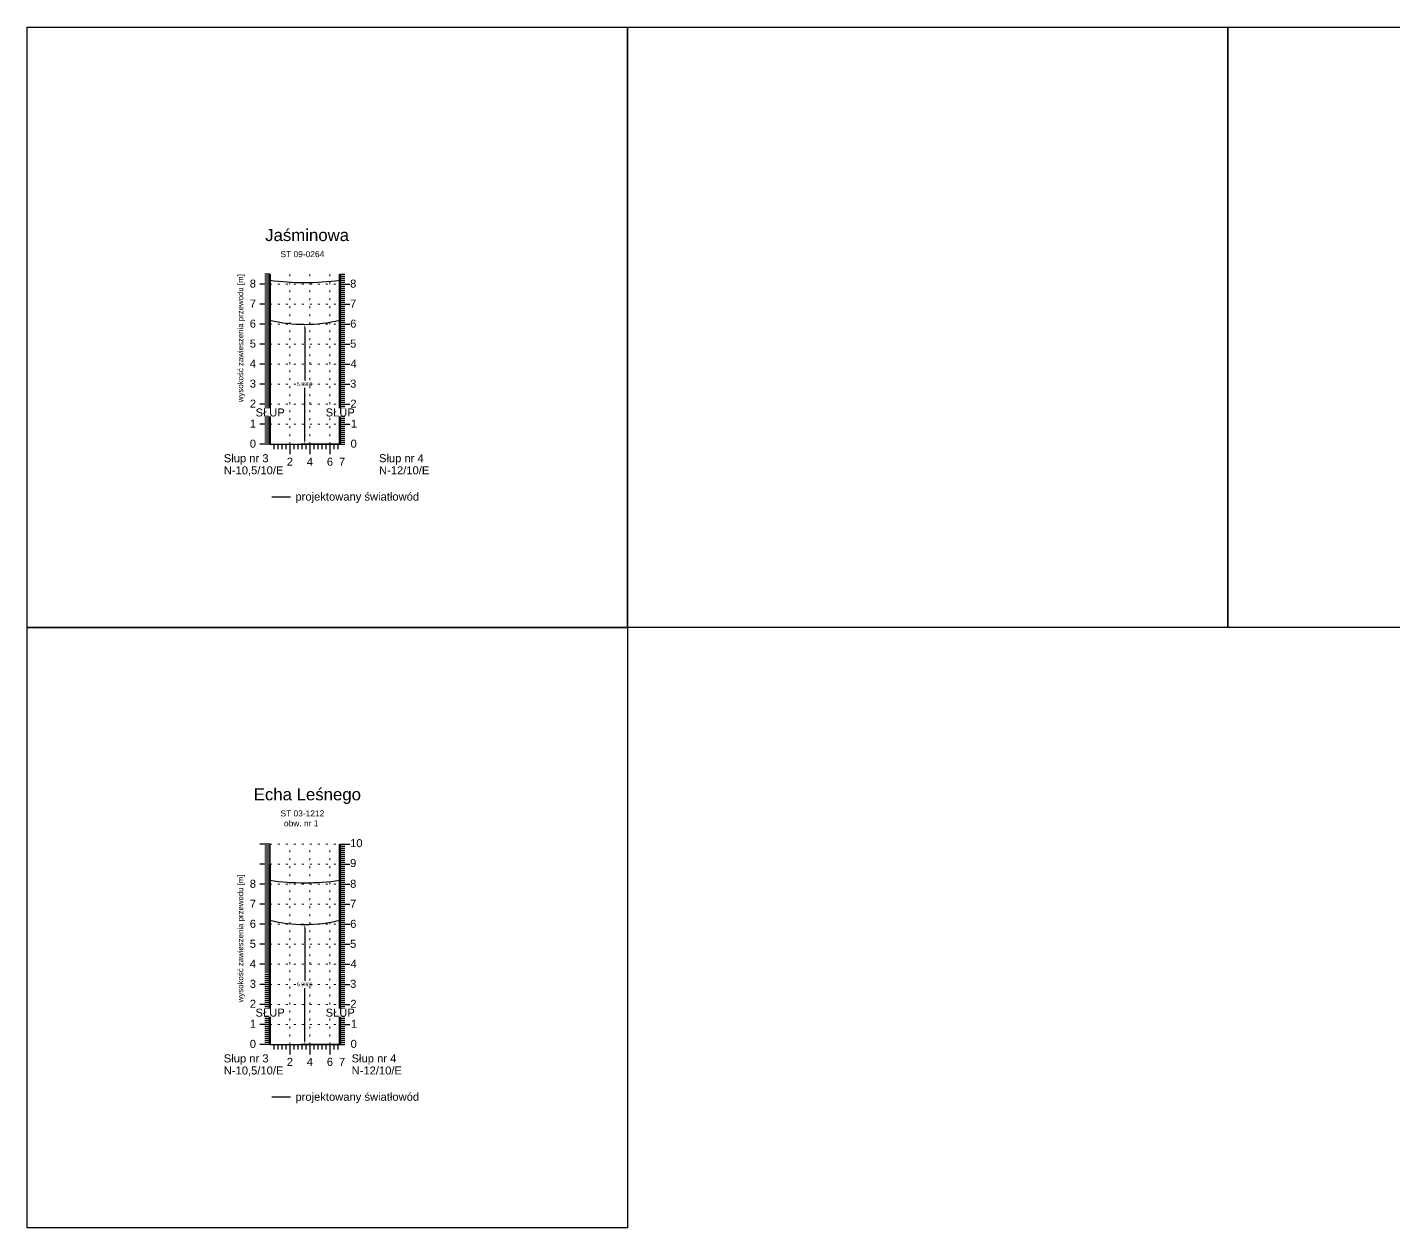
# Model space of a CAD drawing. Header units: metres. Extents: x -155 to 1812, y 681 to 886.
# Drawn here: x -155.5 to -87.2, y 800.5 to 860.5 of the extents above; entities that cross this region are included whole.
import ezdxf

# ---------------------------------------------------------------- set-up
doc = ezdxf.new("R2010")
doc.units = ezdxf.units.M
doc.header["$MEASUREMENT"] = 0
doc.linetypes.add('ACAD_ISO07W100', pattern=[3, 0, -3])
doc.styles.get("Standard").update_dxf_attribs({"font": 'arial.ttf'})
doc.dimstyles.get("Standard").update_dxf_attribs({"dimtxt": 0.18, "dimasz": 0.18, "dimexe": 0.18, "dimexo": 0.0625, "dimgap": 0.09, "dimtad": 0, "dimtih": 1, "dimtoh": 1, "dimdec": 4, "dimzin": 0, "dimdsep": 46, "dimtxsty": 'Standard', "dimcen": 0.09, "dimadec": 0, "dimazin": 0, "dimtfac": 1, "dimtdec": 4, "dimtofl": 0, "dimtmove": 0, "dimatfit": 3, "dimfxl": 1, "dimtolj": 1, "dimtzin": 0, "dimarcsym": 0})

# ---------------------------------------------------------------- blocks, each defined once
blk = doc.blocks.new('*D294')
at = {"color": 0, "lineweight": -2}
for p, q in [((-141.656, 845.675), (-141.773, 845.675)), ((-141.593, 845.495), (-141.593, 842.862)), ((-141.593, 839.865), (-141.593, 842.498)), ((-139.806, 839.685), (-141.773, 839.685))]:
    blk.add_line(p, q, dxfattribs=at)
at = {"color": 0}
for points in [[(-141.563, 845.495), (-141.623, 845.495), (-141.593, 845.675)], [(-141.623, 839.865), (-141.563, 839.865), (-141.593, 839.685)]]:
    blk.add_solid(points, dxfattribs=at)
at = {"layer": 'Defpoints', "color": 0}
for p in [(-141.593, 845.675), (-141.593, 839.685), (-139.743, 839.685)]:
    blk.add_point(p, dxfattribs=at)
at = {"color": 0, "lineweight": 25, "insert": (-141.593, 842.68), "char_height": 0.18, "attachment_point": 5}
blk.add_mtext('\\A1;5.9900', dxfattribs=at)
blk = doc.blocks.new('*D295')
at = {"color": 0, "lineweight": -2}
for p, q in [((-141.656, 815.675), (-141.773, 815.675)), ((-141.593, 815.495), (-141.593, 812.862)), ((-141.593, 809.865), (-141.593, 812.498)), ((-139.806, 809.685), (-141.773, 809.685))]:
    blk.add_line(p, q, dxfattribs=at)
at = {"color": 0}
for points in [[(-141.563, 815.495), (-141.623, 815.495), (-141.593, 815.675)], [(-141.623, 809.865), (-141.563, 809.865), (-141.593, 809.685)]]:
    blk.add_solid(points, dxfattribs=at)
at = {"layer": 'Defpoints', "color": 0}
for p in [(-141.593, 815.675), (-141.593, 809.685), (-139.743, 809.685)]:
    blk.add_point(p, dxfattribs=at)
at = {"color": 0, "lineweight": 25, "insert": (-141.593, 812.68), "char_height": 0.18, "attachment_point": 5}
blk.add_mtext('\\A1;5.9900', dxfattribs=at)

msp = doc.modelspace()

# ---------------------------------------------------------------- linework, layer by layer
for p, q in [((-143.34345, 848.18534), (-143.59345, 848.18534)), ((-143.34345, 848.08534), (-143.59345, 848.08534)), ((-143.34345, 848.18534), (-143.34345, 839.68534)), ((-139.84345, 848.18534), (-139.84345, 839.68534)), ((-139.84345, 848.18534), (-139.59345, 848.18534)), ((-139.84345, 848.08534), (-139.59345, 848.08534)), ((-143.34345, 847.68534), (-143.84345, 847.68534)), ((-143.34345, 847.68534), (-143.84345, 847.68534)), ((-143.34345, 847.98534), (-143.59345, 847.98534)), ((-143.34345, 847.88534), (-143.59345, 847.88534)), ((-143.34345, 847.78534), (-143.59345, 847.78534)), ((-143.34345, 847.58534), (-143.59345, 847.58534)), ((-143.34345, 847.48534), (-143.59345, 847.48534)), ((-143.34345, 847.38534), (-143.59345, 847.38534)), ((-139.84345, 847.98534), (-139.59345, 847.98534)), ((-139.84345, 847.88534), (-139.59345, 847.88534)), ((-139.84345, 847.78534), (-139.59345, 847.78534)), ((-139.84345, 847.68534), (-139.34345, 847.68534)), ((-139.84345, 847.68534), (-139.34345, 847.68534)), ((-139.84345, 847.58534), (-139.59345, 847.58534)), ((-139.84345, 847.48534), (-139.59345, 847.48534)), ((-139.84345, 847.38534), (-139.59345, 847.38534)), ((-143.34345, 846.68534), (-143.84345, 846.68534)), ((-143.34345, 846.68534), (-143.84345, 846.68534)), ((-143.34345, 847.28534), (-143.59345, 847.28534)), ((-143.34345, 847.18534), (-143.59345, 847.18534)), ((-143.34345, 847.08534), (-143.59345, 847.08534)), ((-143.34345, 846.98534), (-143.59345, 846.98534)), ((-143.34345, 846.88534), (-143.59345, 846.88534)), ((-143.34345, 846.78534), (-143.59345, 846.78534)), ((-139.84345, 847.28534), (-139.59345, 847.28534)), ((-139.84345, 847.18534), (-139.59345, 847.18534)), ((-139.84345, 847.08534), (-139.59345, 847.08534)), ((-139.84345, 846.98534), (-139.59345, 846.98534)), ((-139.84345, 846.88534), (-139.59345, 846.88534)), ((-139.84345, 846.78534), (-139.59345, 846.78534)), ((-139.84345, 846.68534), (-139.34345, 846.68534)), ((-139.84345, 846.68534), (-139.34345, 846.68534)), ((-143.34345, 846.58534), (-143.59345, 846.58534)), ((-143.34345, 846.48534), (-143.59345, 846.48534)), ((-143.34345, 846.38534), (-143.59345, 846.38534)), ((-143.34345, 846.28534), (-143.59345, 846.28534)), ((-143.34345, 846.18534), (-143.59345, 846.18534)), ((-143.34345, 846.08534), (-143.59345, 846.08534)), ((-139.84345, 846.58534), (-139.59345, 846.58534)), ((-139.84345, 846.48534), (-139.59345, 846.48534)), ((-139.84345, 846.38534), (-139.59345, 846.38534)), ((-139.84345, 846.28534), (-139.59345, 846.28534)), ((-139.84345, 846.18534), (-139.59345, 846.18534)), ((-139.84345, 846.08534), (-139.59345, 846.08534)), ((-143.34345, 845.68534), (-143.84345, 845.68534)), ((-143.34345, 845.68534), (-143.84345, 845.68534)), ((-143.34345, 845.98534), (-143.59345, 845.98534)), ((-143.34345, 845.88534), (-143.59345, 845.88534)), ((-143.34345, 845.78534), (-143.59345, 845.78534)), ((-143.34345, 845.58534), (-143.59345, 845.58534)), ((-143.34345, 845.48534), (-143.59345, 845.48534)), ((-143.34345, 845.38534), (-143.59345, 845.38534)), ((-139.84345, 845.98534), (-139.59345, 845.98534)), ((-139.84345, 845.88534), (-139.59345, 845.88534)), ((-139.84345, 845.78534), (-139.59345, 845.78534)), ((-139.84345, 845.68534), (-139.34345, 845.68534)), ((-139.84345, 845.68534), (-139.34345, 845.68534)), ((-139.84345, 845.58534), (-139.59345, 845.58534)), ((-139.84345, 845.48534), (-139.59345, 845.48534)), ((-139.84345, 845.38534), (-139.59345, 845.38534)), ((-143.34345, 844.68534), (-143.84345, 844.68534)), ((-143.34345, 844.68534), (-143.84345, 844.68534)), ((-143.34345, 845.28534), (-143.59345, 845.28534)), ((-143.34345, 845.18534), (-143.59345, 845.18534)), ((-143.34345, 845.08534), (-143.59345, 845.08534)), ((-143.34345, 844.98534), (-143.59345, 844.98534)), ((-143.34345, 844.88534), (-143.59345, 844.88534)), ((-143.34345, 844.78534), (-143.59345, 844.78534)), ((-139.84345, 845.28534), (-139.59345, 845.28534)), ((-139.84345, 845.18534), (-139.59345, 845.18534)), ((-139.84345, 845.08534), (-139.59345, 845.08534)), ((-139.84345, 844.98534), (-139.59345, 844.98534)), ((-139.84345, 844.88534), (-139.59345, 844.88534)), ((-139.84345, 844.78534), (-139.59345, 844.78534)), ((-139.84345, 844.68534), (-139.34345, 844.68534)), ((-139.84345, 844.68534), (-139.34345, 844.68534)), ((-143.34345, 844.58534), (-143.59345, 844.58534)), ((-143.34345, 844.48534), (-143.59345, 844.48534)), ((-143.34345, 844.38534), (-143.59345, 844.38534)), ((-143.34345, 844.28534), (-143.59345, 844.28534)), ((-143.34345, 844.18534), (-143.59345, 844.18534)), ((-143.34345, 844.08534), (-143.59345, 844.08534)), ((-143.34345, 843.98534), (-143.59345, 843.98534)), ((-139.84345, 844.58534), (-139.59345, 844.58534)), ((-139.84345, 844.48534), (-139.59345, 844.48534)), ((-139.84345, 844.38534), (-139.59345, 844.38534)), ((-139.84345, 844.28534), (-139.59345, 844.28534)), ((-139.84345, 844.18534), (-139.59345, 844.18534)), ((-139.84345, 844.08534), (-139.59345, 844.08534)), ((-139.84345, 843.98534), (-139.59345, 843.98534)), ((-143.34345, 843.68534), (-143.84345, 843.68534)), ((-143.34345, 843.68534), (-143.84345, 843.68534)), ((-143.34345, 843.88534), (-143.59345, 843.88534)), ((-143.34345, 843.78534), (-143.59345, 843.78534)), ((-143.34345, 843.58534), (-143.59345, 843.58534)), ((-143.34345, 843.48534), (-143.59345, 843.48534)), ((-143.34345, 843.38534), (-143.59345, 843.38534)), ((-143.34345, 843.28534), (-143.59345, 843.28534)), ((-139.84345, 843.88534), (-139.59345, 843.88534)), ((-139.84345, 843.78534), (-139.59345, 843.78534)), ((-139.84345, 843.68534), (-139.34345, 843.68534)), ((-139.84345, 843.68534), (-139.34345, 843.68534)), ((-139.84345, 843.58534), (-139.59345, 843.58534)), ((-139.84345, 843.48534), (-139.59345, 843.48534)), ((-139.84345, 843.38534), (-139.59345, 843.38534)), ((-139.84345, 843.28534), (-139.59345, 843.28534)), ((-143.34345, 842.68534), (-143.84345, 842.68534)), ((-143.34345, 842.68534), (-143.84345, 842.68534)), ((-143.34345, 843.18534), (-143.59345, 843.18534)), ((-143.34345, 843.08534), (-143.59345, 843.08534)), ((-143.34345, 842.98534), (-143.59345, 842.98534)), ((-143.34345, 842.88534), (-143.59345, 842.88534)), ((-143.34345, 842.78534), (-143.59345, 842.78534)), ((-143.34345, 842.58534), (-143.59345, 842.58534)), ((-139.84345, 843.18534), (-139.59345, 843.18534)), ((-139.84345, 843.08534), (-139.59345, 843.08534)), ((-139.84345, 842.98534), (-139.59345, 842.98534)), ((-139.84345, 842.88534), (-139.59345, 842.88534)), ((-139.84345, 842.78534), (-139.59345, 842.78534)), ((-139.84345, 842.68534), (-139.34345, 842.68534)), ((-139.84345, 842.68534), (-139.34345, 842.68534)), ((-139.84345, 842.58534), (-139.59345, 842.58534)), ((-143.34345, 842.48534), (-143.59345, 842.48534)), ((-143.34345, 842.38534), (-143.59345, 842.38534)), ((-143.34345, 842.28534), (-143.59345, 842.28534)), ((-143.34345, 842.18534), (-143.59345, 842.18534)), ((-143.34345, 842.08534), (-143.59345, 842.08534)), ((-143.34345, 841.98534), (-143.59345, 841.98534)), ((-139.84345, 842.48534), (-139.59345, 842.48534)), ((-139.84345, 842.38534), (-139.59345, 842.38534)), ((-139.84345, 842.28534), (-139.59345, 842.28534)), ((-139.84345, 842.18534), (-139.59345, 842.18534)), ((-139.84345, 842.08534), (-139.59345, 842.08534)), ((-139.84345, 841.98534), (-139.59345, 841.98534)), ((-143.34345, 841.68534), (-143.84345, 841.68534)), ((-143.34345, 841.68534), (-143.84345, 841.68534)), ((-143.34345, 841.88534), (-143.59345, 841.88534)), ((-143.34345, 841.78534), (-143.59345, 841.78534)), ((-143.34345, 841.58534), (-143.59345, 841.58534)), ((-143.34345, 841.48534), (-143.59345, 841.48534)), ((-143.34345, 841.38534), (-143.59345, 841.38534)), ((-143.34345, 841.28534), (-143.59345, 841.28534)), ((-139.84345, 841.88534), (-139.59345, 841.88534)), ((-139.84345, 841.78534), (-139.59345, 841.78534)), ((-139.84345, 841.68534), (-139.34345, 841.68534)), ((-139.84345, 841.68534), (-139.34345, 841.68534)), ((-139.84345, 841.58534), (-139.59345, 841.58534)), ((-139.84345, 841.48534), (-139.59345, 841.48534)), ((-139.84345, 841.38534), (-139.59345, 841.38534)), ((-139.84345, 841.28534), (-139.59345, 841.28534)), ((-143.34345, 840.68534), (-143.84345, 840.68534)), ((-143.34345, 840.68534), (-143.84345, 840.68534)), ((-143.34345, 841.18534), (-143.59345, 841.18534)), ((-143.34345, 841.08534), (-143.59345, 841.08534)), ((-143.34345, 840.98534), (-143.59345, 840.98534)), ((-143.34345, 840.88534), (-143.59345, 840.88534)), ((-143.34345, 840.78534), (-143.59345, 840.78534)), ((-143.34345, 840.58534), (-143.59345, 840.58534)), ((-139.84345, 841.18534), (-139.59345, 841.18534)), ((-139.84345, 841.08534), (-139.59345, 841.08534)), ((-139.84345, 840.98534), (-139.59345, 840.98534)), ((-139.84345, 840.88534), (-139.59345, 840.88534)), ((-139.84345, 840.78534), (-139.59345, 840.78534)), ((-139.84345, 840.68534), (-139.34345, 840.68534)), ((-139.84345, 840.68534), (-139.34345, 840.68534)), ((-139.84345, 840.58534), (-139.59345, 840.58534)), ((-143.34345, 840.48534), (-143.59345, 840.48534)), ((-143.34345, 840.38534), (-143.59345, 840.38534)), ((-143.34345, 840.28534), (-143.59345, 840.28534)), ((-143.34345, 840.18534), (-143.59345, 840.18534)), ((-143.34345, 840.08534), (-143.59345, 840.08534)), ((-143.34345, 839.98534), (-143.59345, 839.98534)), ((-143.34345, 839.88534), (-143.59345, 839.88534)), ((-139.84345, 840.48534), (-139.59345, 840.48534)), ((-139.84345, 840.38534), (-139.59345, 840.38534)), ((-139.84345, 840.28534), (-139.59345, 840.28534)), ((-139.84345, 840.18534), (-139.59345, 840.18534)), ((-139.84345, 840.08534), (-139.59345, 840.08534)), ((-139.84345, 839.98534), (-139.59345, 839.98534)), ((-139.84345, 839.88534), (-139.59345, 839.88534)), ((-143.34345, 839.68534), (-143.84345, 839.68534)), ((-143.34345, 839.78534), (-143.59345, 839.78534)), ((-143.34345, 839.68534), (-143.59345, 839.68534)), ((-143.34345, 839.68534), (-139.84345, 839.68534)), ((-143.14345, 839.68534), (-143.14345, 839.43534)), ((-142.94345, 839.68534), (-142.94345, 839.43534)), ((-142.74345, 839.68534), (-142.74345, 839.43534)), ((-142.54345, 839.68534), (-142.54345, 839.43534)), ((-142.34345, 839.68534), (-142.34345, 839.18534)), ((-142.14345, 839.68534), (-142.14345, 839.43534)), ((-141.94345, 839.68534), (-141.94345, 839.43534)), ((-141.74345, 839.68534), (-141.74345, 839.43534)), ((-141.54345, 839.68534), (-141.54345, 839.43534)), ((-141.34345, 839.68534), (-141.34345, 839.18534)), ((-141.14345, 839.68534), (-141.14345, 839.43534)), ((-140.94345, 839.68534), (-140.94345, 839.43534)), ((-140.74345, 839.68534), (-140.74345, 839.43534)), ((-140.54345, 839.68534), (-140.54345, 839.43534)), ((-140.34345, 839.68534), (-140.34345, 839.18534)), ((-140.14345, 839.68534), (-140.14345, 839.43534)), ((-139.94345, 839.68534), (-139.94345, 839.43534)), ((-139.84345, 839.78534), (-139.59345, 839.78534)), ((-139.84345, 839.68534), (-139.59345, 839.68534)), ((-143.34345, 819.68534), (-143.84345, 819.68534)), ((-143.34345, 819.68534), (-143.84345, 819.68534)), ((-143.34345, 819.58534), (-143.59345, 819.58534)), ((-143.34345, 819.48534), (-143.59345, 819.48534)), ((-143.34345, 819.38534), (-143.59345, 819.38534)), ((-143.34345, 819.68534), (-143.34345, 809.68534)), ((-139.84345, 819.68534), (-139.34345, 819.68534)), ((-139.84345, 819.68534), (-139.34345, 819.68534)), ((-139.84345, 819.58534), (-139.59345, 819.58534)), ((-139.84345, 819.48534), (-139.59345, 819.48534)), ((-139.84345, 819.38534), (-139.59345, 819.38534)), ((-143.34345, 818.68534), (-143.84345, 818.68534)), ((-143.34345, 818.68534), (-143.84345, 818.68534)), ((-143.34345, 818.68534), (-143.84345, 818.68534)), ((-143.34345, 818.68534), (-143.84345, 818.68534)), ((-143.34345, 819.28534), (-143.59345, 819.28534)), ((-143.34345, 819.18534), (-143.59345, 819.18534)), ((-143.34345, 819.08534), (-143.59345, 819.08534)), ((-143.34345, 818.98534), (-143.59345, 818.98534)), ((-143.34345, 818.88534), (-143.59345, 818.88534)), ((-143.34345, 818.78534), (-143.59345, 818.78534)), ((-139.84345, 819.28534), (-139.59345, 819.28534)), ((-139.84345, 819.18534), (-139.59345, 819.18534)), ((-139.84345, 819.08534), (-139.59345, 819.08534)), ((-139.84345, 818.98534), (-139.59345, 818.98534)), ((-139.84345, 818.88534), (-139.59345, 818.88534)), ((-139.84345, 818.78534), (-139.59345, 818.78534)), ((-139.84345, 818.68534), (-139.34345, 818.68534)), ((-139.84345, 818.68534), (-139.34345, 818.68534)), ((-143.34345, 818.58534), (-143.59345, 818.58534)), ((-143.34345, 818.48534), (-143.59345, 818.48534)), ((-143.34345, 818.38534), (-143.59345, 818.38534)), ((-143.34345, 818.28534), (-143.59345, 818.28534)), ((-143.34345, 818.18534), (-143.59345, 818.18534)), ((-143.34345, 818.18534), (-143.59345, 818.18534)), ((-143.34345, 818.08534), (-143.59345, 818.08534)), ((-143.34345, 818.08534), (-143.59345, 818.08534)), ((-139.84345, 818.58534), (-139.59345, 818.58534)), ((-139.84345, 818.48534), (-139.59345, 818.48534)), ((-139.84345, 818.38534), (-139.59345, 818.38534)), ((-139.84345, 818.28534), (-139.59345, 818.28534)), ((-139.84345, 818.18534), (-139.84345, 809.68534)), ((-139.84345, 818.18534), (-139.59345, 818.18534)), ((-139.84345, 818.18534), (-139.59345, 818.18534)), ((-139.84345, 818.08534), (-139.59345, 818.08534)), ((-139.84345, 818.08534), (-139.59345, 818.08534)), ((-143.34345, 817.68534), (-143.84345, 817.68534)), ((-143.34345, 817.68534), (-143.84345, 817.68534)), ((-143.34345, 817.68534), (-143.84345, 817.68534)), ((-143.34345, 817.68534), (-143.84345, 817.68534)), ((-143.34345, 817.98534), (-143.59345, 817.98534)), ((-143.34345, 817.98534), (-143.59345, 817.98534)), ((-143.34345, 817.88534), (-143.59345, 817.88534)), ((-143.34345, 817.88534), (-143.59345, 817.88534)), ((-143.34345, 817.78534), (-143.59345, 817.78534)), ((-143.34345, 817.78534), (-143.59345, 817.78534)), ((-143.34345, 817.58534), (-143.59345, 817.58534)), ((-143.34345, 817.48534), (-143.59345, 817.48534)), ((-143.34345, 817.38534), (-143.59345, 817.38534)), ((-139.84345, 817.98534), (-139.59345, 817.98534)), ((-139.84345, 817.98534), (-139.59345, 817.98534)), ((-139.84345, 817.88534), (-139.59345, 817.88534)), ((-139.84345, 817.88534), (-139.59345, 817.88534)), ((-139.84345, 817.78534), (-139.59345, 817.78534)), ((-139.84345, 817.78534), (-139.59345, 817.78534)), ((-139.84345, 817.68534), (-139.34345, 817.68534)), ((-139.84345, 817.68534), (-139.34345, 817.68534)), ((-139.84345, 817.68534), (-139.34345, 817.68534)), ((-139.84345, 817.58534), (-139.59345, 817.58534)), ((-139.84345, 817.48534), (-139.59345, 817.48534)), ((-139.84345, 817.38534), (-139.59345, 817.38534)), ((-143.34345, 816.68534), (-143.84345, 816.68534)), ((-143.34345, 816.68534), (-143.84345, 816.68534)), ((-143.34345, 817.28534), (-143.59345, 817.28534)), ((-143.34345, 817.18534), (-143.59345, 817.18534)), ((-143.34345, 817.08534), (-143.59345, 817.08534)), ((-143.34345, 816.98534), (-143.59345, 816.98534)), ((-143.34345, 816.88534), (-143.59345, 816.88534)), ((-143.34345, 816.78534), (-143.59345, 816.78534)), ((-139.84345, 817.28534), (-139.59345, 817.28534)), ((-139.84345, 817.18534), (-139.59345, 817.18534)), ((-139.84345, 817.08534), (-139.59345, 817.08534)), ((-139.84345, 816.98534), (-139.59345, 816.98534)), ((-139.84345, 816.88534), (-139.59345, 816.88534)), ((-139.84345, 816.78534), (-139.59345, 816.78534)), ((-139.84345, 816.68534), (-139.34345, 816.68534)), ((-139.84345, 816.68534), (-139.34345, 816.68534)), ((-143.34345, 816.58534), (-143.59345, 816.58534)), ((-143.34345, 816.48534), (-143.59345, 816.48534)), ((-143.34345, 816.38534), (-143.59345, 816.38534)), ((-143.34345, 816.28534), (-143.59345, 816.28534)), ((-143.34345, 816.18534), (-143.59345, 816.18534)), ((-143.34345, 816.08534), (-143.59345, 816.08534)), ((-143.34345, 815.98534), (-143.59345, 815.98534)), ((-139.84345, 816.58534), (-139.59345, 816.58534)), ((-139.84345, 816.48534), (-139.59345, 816.48534)), ((-139.84345, 816.38534), (-139.59345, 816.38534)), ((-139.84345, 816.28534), (-139.59345, 816.28534)), ((-139.84345, 816.18534), (-139.59345, 816.18534)), ((-139.84345, 816.08534), (-139.59345, 816.08534)), ((-139.84345, 815.98534), (-139.59345, 815.98534)), ((-143.34345, 815.68534), (-143.84345, 815.68534)), ((-143.34345, 815.68534), (-143.84345, 815.68534)), ((-143.34345, 815.88534), (-143.59345, 815.88534)), ((-143.34345, 815.78534), (-143.59345, 815.78534)), ((-143.34345, 815.58534), (-143.59345, 815.58534)), ((-143.34345, 815.48534), (-143.59345, 815.48534)), ((-143.34345, 815.38534), (-143.59345, 815.38534)), ((-143.34345, 815.28534), (-143.59345, 815.28534)), ((-139.84345, 815.88534), (-139.59345, 815.88534)), ((-139.84345, 815.78534), (-139.59345, 815.78534)), ((-139.84345, 815.68534), (-139.34345, 815.68534)), ((-139.84345, 815.68534), (-139.34345, 815.68534)), ((-139.84345, 815.58534), (-139.59345, 815.58534)), ((-139.84345, 815.48534), (-139.59345, 815.48534)), ((-139.84345, 815.38534), (-139.59345, 815.38534)), ((-139.84345, 815.28534), (-139.59345, 815.28534)), ((-143.34345, 814.68534), (-143.84345, 814.68534)), ((-143.34345, 814.68534), (-143.84345, 814.68534)), ((-143.34345, 815.18534), (-143.59345, 815.18534)), ((-143.34345, 815.08534), (-143.59345, 815.08534)), ((-143.34345, 814.98534), (-143.59345, 814.98534)), ((-143.34345, 814.88534), (-143.59345, 814.88534)), ((-143.34345, 814.78534), (-143.59345, 814.78534)), ((-143.34345, 814.58534), (-143.59345, 814.58534)), ((-139.84345, 815.18534), (-139.59345, 815.18534)), ((-139.84345, 815.08534), (-139.59345, 815.08534)), ((-139.84345, 814.98534), (-139.59345, 814.98534)), ((-139.84345, 814.88534), (-139.59345, 814.88534)), ((-139.84345, 814.78534), (-139.59345, 814.78534)), ((-139.84345, 814.68534), (-139.34345, 814.68534)), ((-139.84345, 814.68534), (-139.34345, 814.68534)), ((-139.84345, 814.58534), (-139.59345, 814.58534)), ((-143.34345, 814.48534), (-143.59345, 814.48534)), ((-143.34345, 814.38534), (-143.59345, 814.38534)), ((-143.34345, 814.28534), (-143.59345, 814.28534)), ((-143.34345, 814.18534), (-143.59345, 814.18534)), ((-143.34345, 814.08534), (-143.59345, 814.08534)), ((-143.34345, 813.98534), (-143.59345, 813.98534)), ((-139.84345, 814.48534), (-139.59345, 814.48534)), ((-139.84345, 814.38534), (-139.59345, 814.38534)), ((-139.84345, 814.28534), (-139.59345, 814.28534)), ((-139.84345, 814.18534), (-139.59345, 814.18534)), ((-139.84345, 814.08534), (-139.59345, 814.08534)), ((-139.84345, 813.98534), (-139.59345, 813.98534)), ((-143.34345, 813.68534), (-143.84345, 813.68534)), ((-143.34345, 813.68534), (-143.84345, 813.68534)), ((-143.34345, 813.88534), (-143.59345, 813.88534)), ((-143.34345, 813.78534), (-143.59345, 813.78534)), ((-143.34345, 813.58534), (-143.59345, 813.58534)), ((-143.34345, 813.48534), (-143.59345, 813.48534)), ((-143.34345, 813.38534), (-143.59345, 813.38534)), ((-143.34345, 813.28534), (-143.59345, 813.28534)), ((-139.84345, 813.88534), (-139.59345, 813.88534)), ((-139.84345, 813.78534), (-139.59345, 813.78534)), ((-139.84345, 813.68534), (-139.34345, 813.68534)), ((-139.84345, 813.68534), (-139.34345, 813.68534)), ((-139.84345, 813.58534), (-139.59345, 813.58534)), ((-139.84345, 813.48534), (-139.59345, 813.48534)), ((-139.84345, 813.38534), (-139.59345, 813.38534)), ((-139.84345, 813.28534), (-139.59345, 813.28534)), ((-143.34345, 812.68534), (-143.84345, 812.68534)), ((-143.34345, 812.68534), (-143.84345, 812.68534)), ((-143.34345, 813.18534), (-143.59345, 813.18534)), ((-143.34345, 813.08534), (-143.59345, 813.08534)), ((-143.34345, 812.98534), (-143.59345, 812.98534)), ((-143.34345, 812.88534), (-143.59345, 812.88534)), ((-143.34345, 812.78534), (-143.59345, 812.78534)), ((-143.34345, 812.58534), (-143.59345, 812.58534)), ((-139.84345, 813.18534), (-139.59345, 813.18534)), ((-139.84345, 813.08534), (-139.59345, 813.08534)), ((-139.84345, 812.98534), (-139.59345, 812.98534)), ((-139.84345, 812.88534), (-139.59345, 812.88534)), ((-139.84345, 812.78534), (-139.59345, 812.78534)), ((-139.84345, 812.68534), (-139.34345, 812.68534)), ((-139.84345, 812.68534), (-139.34345, 812.68534)), ((-139.84345, 812.58534), (-139.59345, 812.58534)), ((-143.34345, 812.48534), (-143.59345, 812.48534)), ((-143.34345, 812.38534), (-143.59345, 812.38534)), ((-143.34345, 812.28534), (-143.59345, 812.28534)), ((-143.34345, 812.18534), (-143.59345, 812.18534)), ((-143.34345, 812.08534), (-143.59345, 812.08534)), ((-143.34345, 811.98534), (-143.59345, 811.98534)), ((-143.34345, 811.88534), (-143.59345, 811.88534)), ((-139.84345, 812.48534), (-139.59345, 812.48534)), ((-139.84345, 812.38534), (-139.59345, 812.38534)), ((-139.84345, 812.28534), (-139.59345, 812.28534)), ((-139.84345, 812.18534), (-139.59345, 812.18534)), ((-139.84345, 812.08534), (-139.59345, 812.08534)), ((-139.84345, 811.98534), (-139.59345, 811.98534)), ((-139.84345, 811.88534), (-139.59345, 811.88534)), ((-143.34345, 811.68534), (-143.84345, 811.68534)), ((-143.34345, 811.68534), (-143.84345, 811.68534)), ((-143.34345, 811.78534), (-143.59345, 811.78534)), ((-143.34345, 811.58534), (-143.59345, 811.58534)), ((-143.34345, 811.48534), (-143.59345, 811.48534)), ((-143.34345, 811.38534), (-143.59345, 811.38534)), ((-143.34345, 811.28534), (-143.59345, 811.28534)), ((-143.34345, 811.18534), (-143.59345, 811.18534)), ((-139.84345, 811.78534), (-139.59345, 811.78534)), ((-139.84345, 811.68534), (-139.34345, 811.68534)), ((-139.84345, 811.68534), (-139.34345, 811.68534)), ((-139.84345, 811.58534), (-139.59345, 811.58534)), ((-139.84345, 811.48534), (-139.59345, 811.48534)), ((-139.84345, 811.38534), (-139.59345, 811.38534)), ((-139.84345, 811.28534), (-139.59345, 811.28534)), ((-139.84345, 811.18534), (-139.59345, 811.18534)), ((-143.34345, 810.68534), (-143.84345, 810.68534)), ((-143.34345, 810.68534), (-143.84345, 810.68534)), ((-143.34345, 811.08534), (-143.59345, 811.08534)), ((-143.34345, 810.98534), (-143.59345, 810.98534)), ((-143.34345, 810.88534), (-143.59345, 810.88534)), ((-143.34345, 810.78534), (-143.59345, 810.78534)), ((-143.34345, 810.58534), (-143.59345, 810.58534)), ((-139.84345, 811.08534), (-139.59345, 811.08534)), ((-139.84345, 810.98534), (-139.59345, 810.98534)), ((-139.84345, 810.88534), (-139.59345, 810.88534)), ((-139.84345, 810.78534), (-139.59345, 810.78534)), ((-139.84345, 810.68534), (-139.34345, 810.68534)), ((-139.84345, 810.68534), (-139.34345, 810.68534)), ((-139.84345, 810.58534), (-139.59345, 810.58534)), ((-143.34345, 810.48534), (-143.59345, 810.48534)), ((-143.34345, 810.38534), (-143.59345, 810.38534)), ((-143.34345, 810.28534), (-143.59345, 810.28534)), ((-143.34345, 810.18534), (-143.59345, 810.18534)), ((-143.34345, 810.08534), (-143.59345, 810.08534)), ((-143.34345, 809.98534), (-143.59345, 809.98534)), ((-143.34345, 809.88534), (-143.59345, 809.88534)), ((-139.84345, 810.48534), (-139.59345, 810.48534)), ((-139.84345, 810.38534), (-139.59345, 810.38534)), ((-139.84345, 810.28534), (-139.59345, 810.28534)), ((-139.84345, 810.18534), (-139.59345, 810.18534)), ((-139.84345, 810.08534), (-139.59345, 810.08534)), ((-139.84345, 809.98534), (-139.59345, 809.98534)), ((-139.84345, 809.88534), (-139.59345, 809.88534)), ((-143.34345, 809.68534), (-143.84345, 809.68534)), ((-143.34345, 809.78534), (-143.59345, 809.78534)), ((-143.34345, 809.68534), (-143.59345, 809.68534)), ((-143.34345, 809.68534), (-139.84345, 809.68534)), ((-143.14345, 809.68534), (-143.14345, 809.43534)), ((-142.94345, 809.68534), (-142.94345, 809.43534)), ((-142.74345, 809.68534), (-142.74345, 809.43534)), ((-142.54345, 809.68534), (-142.54345, 809.43534)), ((-142.34345, 809.68534), (-142.34345, 809.18534)), ((-142.14345, 809.68534), (-142.14345, 809.43534)), ((-141.94345, 809.68534), (-141.94345, 809.43534)), ((-141.74345, 809.68534), (-141.74345, 809.43534)), ((-141.54345, 809.68534), (-141.54345, 809.43534)), ((-141.34345, 809.68534), (-141.34345, 809.18534)), ((-141.14345, 809.68534), (-141.14345, 809.43534)), ((-140.94345, 809.68534), (-140.94345, 809.43534)), ((-140.74345, 809.68534), (-140.74345, 809.43534)), ((-140.54345, 809.68534), (-140.54345, 809.43534)), ((-140.34345, 809.68534), (-140.34345, 809.18534)), ((-140.14345, 809.68534), (-140.14345, 809.43534)), ((-139.94345, 809.68534), (-139.94345, 809.43534)), ((-139.84345, 809.78534), (-139.59345, 809.78534)), ((-139.84345, 809.68534), (-139.59345, 809.68534))]:
    msp.add_line(p, q)
at = {"lineweight": 100}
for p, q in [((-143.34345, 848.18534), (-143.34345, 839.68534)), ((-139.84345, 848.18534), (-139.84345, 839.68534)), ((-139.84345, 819.68534), (-139.84345, 809.68534)), ((-143.34345, 818.68534), (-143.34345, 809.68534))]:
    msp.add_line(p, q, dxfattribs=at)
at = {"linetype": 'ACAD_ISO07W100', "lineweight": 15, "ltscale": 0.1}
for p, q in [((-142.34345, 839.68534), (-142.34345, 848.18534)), ((-141.34345, 839.68534), (-141.34345, 848.18534)), ((-140.34345, 839.68534), (-140.34345, 848.18534)), ((-139.84345, 839.68534), (-139.84345, 848.18534)), ((-139.84345, 839.68534), (-139.84345, 848.18534)), ((-139.84345, 839.68534), (-139.84345, 848.18534)), ((-139.84345, 839.68534), (-139.84345, 848.18534)), ((-143.34345, 847.68534), (-139.84345, 847.68534)), ((-143.34345, 846.68534), (-139.84345, 846.68534)), ((-143.34345, 845.68534), (-139.84345, 845.68534)), ((-143.34345, 844.68534), (-139.84345, 844.68534)), ((-143.34345, 843.68534), (-139.84345, 843.68534)), ((-143.34345, 842.68534), (-139.84345, 842.68534)), ((-143.34345, 841.68534), (-139.84345, 841.68534)), ((-143.34345, 840.68534), (-139.84345, 840.68534)), ((-143.34345, 839.68534), (-139.84345, 839.68534)), ((-143.34345, 819.68534), (-139.84345, 819.68534)), ((-142.34345, 809.68534), (-142.34345, 819.68534)), ((-141.34345, 809.68534), (-141.34345, 819.68534)), ((-140.34345, 809.68534), (-140.34345, 819.68534)), ((-143.34345, 818.68534), (-139.84345, 818.68534)), ((-139.84345, 809.68534), (-139.84345, 818.18534)), ((-139.84345, 809.68534), (-139.84345, 818.18534)), ((-139.84345, 809.68534), (-139.84345, 818.18534)), ((-139.84345, 809.68534), (-139.84345, 818.18534)), ((-143.34345, 817.68534), (-139.84345, 817.68534)), ((-143.34345, 816.68534), (-139.84345, 816.68534)), ((-143.34345, 815.68534), (-139.84345, 815.68534)), ((-143.34345, 814.68534), (-139.84345, 814.68534)), ((-143.34345, 813.68534), (-139.84345, 813.68534)), ((-143.34345, 812.68534), (-139.84345, 812.68534)), ((-143.34345, 811.68534), (-139.84345, 811.68534)), ((-143.34345, 810.68534), (-139.84345, 810.68534)), ((-143.34345, 809.68534), (-139.84345, 809.68534))]:
    msp.add_line(p, q, dxfattribs=at)
at = {"color": 3, "lineweight": 25}
for p, q in [((-143.2379, 837.05512), (-142.30731, 837.05512)), ((-143.2379, 807.05512), (-142.30731, 807.05512))]:
    msp.add_line(p, q, dxfattribs=at)
at = {"lineweight": 25}
for points in [[(-155.45729, 860.52182), (-125.45729, 860.52182), (-125.45729, 830.52182), (-155.45729, 830.52182), (-155.45729, 860.52182)], [(-125.45729, 860.52182), (-95.45729, 860.52182), (-95.45729, 830.52182), (-125.45729, 830.52182), (-125.45729, 860.52182)], [(-95.45729, 860.52182), (-65.45729, 860.52182), (-65.45729, 830.52182), (-95.45729, 830.52182), (-95.45729, 860.52182)], [(-155.45729, 830.52182), (-125.45729, 830.52182), (-125.45729, 800.52182), (-155.45729, 800.52182), (-155.45729, 830.52182)]]:
    msp.add_lwpolyline(points, dxfattribs=at)
at = {"lineweight": 30}
for centre in [(-141.59345, 860.58576), (-141.59345, 830.58576)]:
    msp.add_arc(centre, 12.82042, 262.1545742, 277.8454258, dxfattribs=at)
at = {"color": 3, "lineweight": 30}
for centre in [(-141.59345, 853.07201), (-141.59345, 823.07201)]:
    msp.add_arc(centre, 7.39667, 256.3144532, 283.6855468, dxfattribs=at)

# ---------------------------------------------------------------- texts
for s, height, p in [('Jaśminowa', 0.6, (-143.57026, 849.83747)), ('ST 09-0264', 0.3, (-142.80682, 849.0335)), ('8', 0.4, (-144.34071, 847.51125)), ('8', 0.4, (-139.32645, 847.51125)), ('7', 0.4, (-144.34071, 846.51125)), ('7', 0.4, (-139.32945, 846.51125)), ('6', 0.4, (-144.34071, 845.51125)), ('6', 0.4, (-139.32372, 845.51125)), ('5', 0.4, (-144.34071, 844.51125)), ('5', 0.4, (-139.32918, 844.51125)), ('4', 0.4, (-144.34071, 843.51125)), ('4', 0.4, (-139.30844, 843.51125)), ('3', 0.4, (-144.34071, 842.51125)), ('3', 0.4, (-139.32645, 842.51125)), ('2', 0.4, (-144.34071, 841.51125)), ('2', 0.4, (-139.31526, 841.51125)), ('1', 0.4, (-144.34071, 840.51125)), ('1', 0.4, (-139.28662, 840.51125)), ('0', 0.4, (-144.34071, 839.51125)), ('0', 0.4, (-139.30274, 839.51125)), ('Słup nr 3', 0.4, (-145.6387, 838.78342)), ('Słup nr 4', 0.4, (-137.88362, 838.78342)), ('N-10,5/10/E', 0.4, (-145.64034, 838.17854)), ('2', 0.4, (-142.49026, 838.60966)), ('4', 0.4, (-141.49026, 838.60966)), ('6', 0.4, (-140.49026, 838.60966)), ('7', 0.4, (-139.88518, 838.60966)), ('N-12/10/E', 0.4, (-137.88362, 838.17854)), ('projektowany światłowód', 0.4, (-142.05855, 836.86536)), ('Echa Leśnego', 0.6, (-144.14263, 821.88306)), ('ST 03-1212', 0.3, (-142.80682, 821.0791)), ('obw. nr 1', 0.3, (-142.63262, 820.58139)), ('10', 0.4, (-139.32645, 819.5418)), ('9', 0.4, (-139.32645, 818.55027)), ('8', 0.4, (-144.34071, 817.51125)), ('8', 0.4, (-139.32645, 817.51125)), ('7', 0.4, (-144.34071, 816.51125)), ('7', 0.4, (-139.32945, 816.51125)), ('6', 0.4, (-144.34071, 815.51125)), ('6', 0.4, (-139.32372, 815.51125)), ('5', 0.4, (-144.34071, 814.51125)), ('5', 0.4, (-139.32918, 814.51125)), ('4', 0.4, (-144.34071, 813.51125)), ('4', 0.4, (-139.30844, 813.51125)), ('3', 0.4, (-144.34071, 812.51125)), ('3', 0.4, (-139.32645, 812.51125)), ('2', 0.4, (-144.34071, 811.51125)), ('2', 0.4, (-139.31526, 811.51125)), ('1', 0.4, (-144.34071, 810.51125)), ('1', 0.4, (-139.28662, 810.51125)), ('0', 0.4, (-144.34071, 809.51125)), ('0', 0.4, (-139.30274, 809.51125)), ('Słup nr 3', 0.4, (-145.6387, 808.78342)), ('Słup nr 4', 0.4, (-139.25233, 808.78342)), ('N-10,5/10/E', 0.4, (-145.64034, 808.17854)), ('2', 0.4, (-142.49026, 808.60966)), ('4', 0.4, (-141.49026, 808.60966)), ('6', 0.4, (-140.49026, 808.60966)), ('7', 0.4, (-139.88518, 808.60966)), ('N-12/10/E', 0.4, (-139.25233, 808.17854)), ('projektowany światłowód', 0.4, (-142.05855, 806.86536))]:
    msp.add_text(s, height=height).set_placement(p)

# ---------------------------------------------------------------- dimensions: what is measured, and where the dimension line sits
at = {"lineweight": 25}
for base, p1, p2, picture, middle in [((-141.59345, 839.68534), (-141.59345, 845.67534), (-139.74345, 839.68534), '*D294', (-141.59345, 842.68034)), ((-141.59345, 809.68534), (-141.59345, 815.67534), (-139.74345, 809.68534), '*D295', (-141.59345, 812.68034))]:
    dim = msp.add_linear_dim(base=base, p1=p1, p2=p2, angle=90, dimstyle='Standard', dxfattribs=at)
    dim.commit()
    dim.dimension.update_dxf_attribs({"geometry": picture, "text_midpoint": middle})

# ---------------------------------------------------------------- next in the draw order: texts
at = {"lineweight": 18, "char_height": 0.28, "attachment_point": 1, "rotation": 90, "bg_fill": 3, "box_fill_scale": 1, "bg_fill_color": 256, "bg_fill_transparency": 0}
for insert in [(-144.94622, 841.78745), (-144.94622, 811.78745)]:
    msp.add_mtext_dynamic_manual_height_columns('wysokość zawieszenia przewodu [m]', width=9.2804774, gutter_width=2, heights=[-0.36385], dxfattribs=dict(at, insert=insert))
at = {"lineweight": 18, "char_height": 0.4, "attachment_point": 1, "bg_fill": 3, "box_fill_scale": 1, "bg_fill_color": 256, "bg_fill_transparency": 0}
for insert in [(-144.05155, 841.47154), (-140.55155, 841.47154), (-144.05155, 811.47154), (-140.55155, 811.47154)]:
    msp.add_mtext_dynamic_manual_height_columns('SŁUP', width=1.5368437, gutter_width=2, heights=[-0.41364], dxfattribs=dict(at, insert=insert))

doc.saveas('drawing.dxf')
